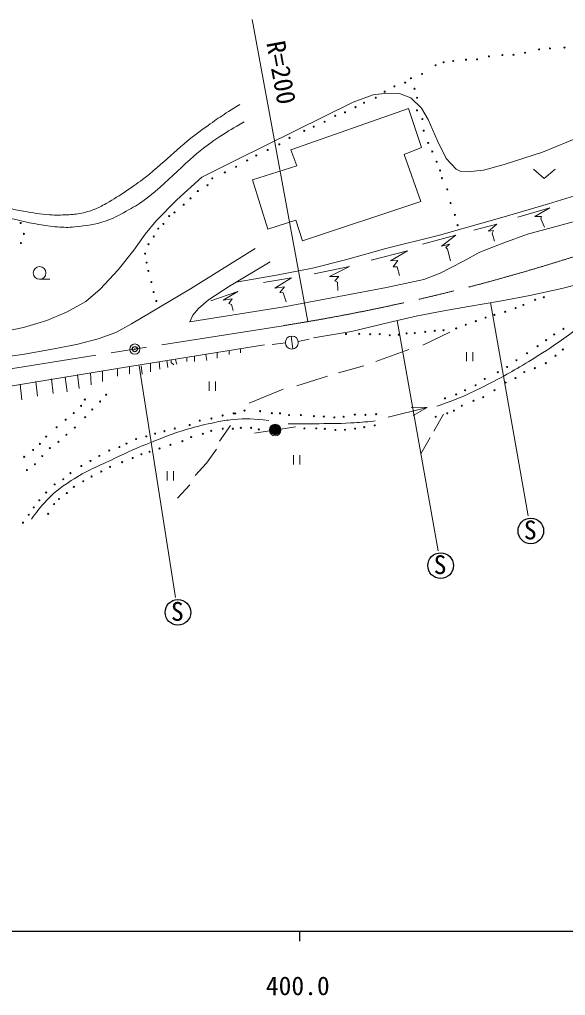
# Model space of a CAD drawing. Units: millimetres, scale not verified. Extents: x 40000 to 680000, y 20000 to 380000.
# Drawn here: x 440696 to 493961, y 198715 to 293883 of the extents above; entities that cross this region are included whole.
import ezdxf
from ezdxf.enums import TextEntityAlignment as Align

# ---------------------------------------------------------------- set-up
doc = ezdxf.new("R2010")
doc.units = ezdxf.units.MM
doc.header["$LTSCALE"] = 1000
doc.header["$PDMODE"] = 32
doc.header["$PDSIZE"] = 500
doc.linetypes.add('CHAIN', pattern=[18.5, 12, -1.5, 3.5, -1.5])
for name, color, linetype, lineweight in [('M-BGD', 7, 'Continuous', 13), ('M-BMK', 2, 'CHAIN', 13), ('M-BMK-SRVR', 3, 'Continuous', 25), ('M-TTL-BAND', 7, 'Continuous', 25)]:
    doc.layers.add(name, color=color, linetype=linetype, lineweight=lineweight)
doc.styles.add('ＭＳ ゴシック', font='')
doc.styles.get('ＭＳ ゴシック').set_extended_font_data('MS Gothic')

msp = doc.modelspace()

# ---------------------------------------------------------------- hatches: boundary and pattern name
at = {"layer": 'M-BGD'}
msp.add_hatch(color=256, dxfattribs=at).paths.add_polyline_path([(466205, 253854, 0.93639), (465084, 253928, 0.03285), (465079, 253854, 0.86763)])

# ---------------------------------------------------------------- linework, layer by layer
for p, q in [((463387, 293883), (468816, 264422)), ((490829, 279289), (491894, 278392)), ((492960, 279289), (491894, 278392)), ((443657, 268552), (442660, 268552)), ((490332, 245472), (486631, 266277)), ((481531, 242089), (477541, 264521)), ((467185, 263013), (467346, 261759)), ((467889, 262488), (468961, 262704)), ((482669, 263412), (480044, 262142)), ((462264, 261804), (462264, 261380)), ((465353, 262200), (466634, 262365)), ((478689, 261719), (475472, 260534)), ((457015, 260872), (457015, 260534)), ((457777, 261042), (457777, 260534)), ((458877, 261211), (458962, 260618)), ((459978, 261380), (459978, 260872)), ((461163, 261550), (461163, 261211)), ((484310, 261458), (484310, 260561)), ((484933, 261458), (484933, 260561)), ((451427, 260026), (451427, 259348)), ((455901, 237530), (452380, 260113)), ((452567, 260113), (452661, 259307)), ((453459, 260364), (453459, 259518)), ((454305, 260534), (454390, 259772)), ((455067, 260618), (455152, 259941)), ((455914, 260703), (456029, 260278)), ((474287, 260110), (471831, 259433)), ((445161, 259010), (445331, 257570)), ((446347, 259264), (446516, 257909)), ((447617, 259433), (447701, 258248)), ((448802, 259602), (448802, 258586)), ((450241, 259772), (450241, 259094)), ((470731, 259094), (467767, 258163)), ((440759, 258332), (440928, 256808)), ((442283, 258586), (442452, 257147)), ((443807, 258840), (443976, 257401)), ((459192, 258580), (459192, 257682)), ((459815, 258580), (459815, 257682)), ((466413, 257824), (463111, 256470)), ((476666, 255108), (480479, 256052)), ((480479, 256052), (478900, 256089)), ((480479, 256052), (479100, 255282)), ((482074, 255384), (481119, 253734)), ((460216, 252765), (461267, 254279)), ((467617, 254152), (466199, 253934)), ((465086, 253762), (463610, 253535)), ((480766, 253123), (479844, 251529)), ((467425, 251387), (467425, 250490)), ((468049, 251387), (468049, 250490)), ((455099, 249842), (455099, 248945)), ((455722, 249842), (455722, 248945)), ((456108, 247199), (457314, 248502))]:
    msp.add_line(p, q, dxfattribs=at)
for points in [[(437591, 263120), (441082, 263835), (443375, 264529), (445330, 265371), (447160, 266401), (448569, 267600), (450314, 269471), (451850, 271385), (452964, 272941), (454037, 274245), (456034, 276285), (458495, 278514), (461944, 280218), (473237, 285812), (475193, 286527), (476539, 286716), (477779, 286674), (478873, 286232), (479903, 285223), (480576, 284129), (481460, 282068), (482322, 280344), (483288, 279284), (483688, 279100), (484385, 279036), (485972, 279177), (487979, 279734), (491722, 280954), (495529, 282510)], [(461834, 268276), (465776, 268958), (469281, 269631), (472492, 270458), (476424, 271545), (481682, 272862), (487977, 274643), (492295, 275919), (496543, 277223), (500511, 278540), (505502, 280055), (511897, 282088)], [(489323, 274600), (492436, 275512), (490978, 274670), (491609, 274670), (491566, 274460), (491903, 273647)], [(465149, 270251), (461195, 267896), (459134, 266550), (458146, 265688), (457613, 265057), (457305, 264403), (466525, 265862), (476493, 267755), (480153, 268533), (481730, 269143), (483959, 270278), (485620, 271182), (487934, 272108), (490268, 272949), (493633, 273874), (496998, 274779)], [(485005, 273338), (487248, 273941), (486463, 273240), (486940, 273296), (486800, 273058), (487038, 272259)], [(480000, 271979), (483253, 272848), (481851, 271796), (482636, 271965), (482299, 271642), (482440, 271502), (482748, 270338)], [(409879, 257842), (412259, 258036), (414587, 258358), (417096, 258765), (419199, 259143), (422564, 259255), (426251, 259452), (430050, 259718), (433766, 260209), (437074, 260713), (440986, 261232), (444070, 261765), (446370, 262242), (448374, 262746), (450085, 263349), (451627, 264218), (457391, 267613), (463700, 271545)], [(475002, 270415), (478535, 271320), (476874, 270352), (477610, 270373), (477147, 269763), (477547, 269763), (477757, 268922)], [(469438, 269079), (472887, 269808), (470953, 268826), (471840, 268826), (471457, 268396), (471710, 268266), (471756, 267462)], [(464498, 268242), (467245, 268682), (465619, 267700), (466535, 267822), (466105, 267251), (466423, 267242), (466713, 266345)], [(469365, 262840), (473085, 263475), (476732, 264331), (479508, 264983), (482095, 265487), (484492, 265908), (487542, 266434), (490486, 266980), (493598, 267653), (495890, 268242)], [(459357, 266457), (461993, 267364), (460563, 266504), (461432, 266644), (461123, 266177), (461376, 266102), (461535, 265494)], [(415435, 254529), (420713, 255202), (427632, 256232), (434046, 257200), (450653, 259926), (464582, 262163)], [(455745, 260195), (455491, 260449), (455491, 260703)], [(457847, 249414), (458940, 250619), (459908, 251993)]]:
    msp.add_lwpolyline(points, dxfattribs=at)
msp.add_lwpolyline([(463434, 278254), (467752, 279628), (467177, 281184), (478659, 285218), (479921, 281391), (478218, 280718), (479858, 276133), (468292, 272306), (467661, 274324), (464927, 273441)], close=True, dxfattribs=at)
for centre, radius in [((486488, 290293), 53.3), ((487806, 290419), 53.3), ((488885, 290447), 53.3), ((490021, 290643), 53.3), ((491381, 290966), 53.3), ((492447, 291064), 53.3), ((493863, 291148), 53.3), ((481287, 289423), 53.3), ((482072, 289718), 53.3), ((483011, 289844), 53.3), ((484259, 289970), 53.3), ((485338, 289998), 53.3), ((479969, 288582), 53.3), ((477272, 287365), 53.3), ((478319, 287729), 53.3), ((478889, 288159), 53.3), ((476320, 286846), 53.3), ((479230, 287137), 53.3), ((474315, 285767), 53.3), ((475450, 286258), 53.3), ((479482, 286253), 53.3), ((472450, 284828), 53.3), ((473473, 285332), 53.3), ((479471, 285026), 53.3), ((470459, 283916), 53.3), ((471497, 284491), 53.3), ((479995, 284174), 53.3), ((468482, 283033), 53.3), ((469405, 283435), 53.3), ((480127, 283043), 53.3), ((466043, 281715), 53.3), ((467038, 282346), 53.3), ((480562, 281851), 53.3), ((464907, 281155), 53.3), ((480968, 281010), 53.3), ((462902, 280145), 53.3), ((463800, 280622), 53.3), ((481389, 280015), 53.3), ((460729, 278981), 53.3), ((461823, 279528), 53.3), ((481725, 279159), 53.3), ((459496, 278393), 53.3), ((481908, 278416), 53.3), ((458094, 277159), 53.3), ((459033, 277720), 53.3), ((482426, 277323), 53.3), ((457379, 276444), 53.3), ((482749, 275991), 53.3), ((455813, 275079), 53.3), ((456706, 275827), 53.3), ((440806, 274036), 53.3), ((455299, 274715), 53.3), ((483179, 274832), 53.3), ((454233, 273500), 53.3), ((454738, 273948), 53.3), ((483440, 273832), 53.3), ((441133, 272989), 53.3), ((453794, 272724), 53.3), ((440838, 272085), 53.3), ((453280, 271967), 53.3), ((452944, 271051), 53.3), ((442660, 269170), 617), ((453091, 270184), 53.3), ((453268, 269371), 53.3), ((453558, 268277), 53.3), ((453783, 267305), 53.3), ((454049, 266436), 53.3), ((491002, 266559), 53.3), ((491844, 266797), 53.3), ((489096, 265746), 53.3), ((489853, 266054), 53.3), ((486166, 264820), 53.3), ((487021, 265087), 53.3), ((488072, 265395), 53.3), ((482058, 263586), 53.3), ((483292, 263769), 53.3), ((484231, 264119), 53.3), ((485212, 264470), 53.3), ((493756, 263723), 53.3), ((467265, 262386), 632), ((472552, 263222), 53.3), ((473842, 263236), 53.3), ((474908, 263194), 53.3), ((475833, 263208), 53.3), ((476814, 263096), 53.3), ((477698, 263152), 53.3), ((478455, 263278), 53.3), ((479254, 263306), 53.3), ((480277, 263432), 53.3), ((481203, 263530), 53.3), ((492073, 262616), 53.3), ((492858, 263176), 53.3), ((491246, 262027), 53.3), ((493700, 261704), 53.3), ((490209, 261340), 53.3), ((492985, 261101), 53.3), ((488260, 260008), 53.3), ((489171, 260653), 53.3), ((490966, 259882), 53.3), ((492045, 260372), 53.3), ((486077, 258837), 53.3), ((487363, 259489), 53.3), ((489087, 258921), 53.3), ((489942, 259503), 53.3), ((485189, 258220), 53.3), ((488120, 258480), 53.3), ((449154, 257300), 53.3), ((482208, 256940), 53.3), ((483292, 257323), 53.3), ((484161, 257734), 53.3), ((485937, 257061), 53.3), ((487031, 257734), 53.3), ((446700, 256215), 53.3), ((447066, 256830), 53.3), ((448552, 256639), 53.3), ((483844, 256220), 53.3), ((484984, 256706), 53.3), ((445987, 255512), 53.3), ((447100, 255098), 53.3), ((447794, 255855), 53.3), ((460515, 255266), 53.3), ((461580, 255472), 53.3), ((461739, 255472), 53.3), ((462646, 255743), 53.3), ((464160, 255696), 53.3), ((465314, 255502), 53.3), ((466113, 255481), 53.3), ((466996, 255313), 53.3), ((468153, 255313), 53.3), ((469415, 255208), 53.3), ((470382, 255166), 53.3), ((471413, 255082), 53.3), ((472317, 255145), 53.3), ((473411, 255355), 53.3), ((474441, 255334), 53.3), ((475493, 255397), 53.3), ((481297, 255145), 53.3), ((482423, 255482), 53.3), ((483077, 255744), 53.3), ((444318, 254124), 53.3), ((445201, 254867), 53.3), ((446090, 254089), 53.3), ((457299, 254341), 53.3), ((458281, 254771), 53.3), ((459421, 254977), 53.3), ((462290, 254070), 53.3), ((463281, 254070), 53.3), ((465642, 253854), 563), ((474336, 254135), 53.3), ((475345, 254304), 53.3), ((443295, 253212), 53.3), ((445272, 253390), 53.3), ((453065, 253233), 53.3), ((453921, 253500), 53.3), ((454832, 253738), 53.3), ((455841, 254005), 53.3), ((457440, 253163), 53.3), ((458580, 253490), 53.3), ((459402, 253771), 53.3), ((460524, 253986), 53.3), ((461505, 253986), 53.3), ((464048, 253920), 53.3), ((468490, 254009), 53.3), ((469646, 254009), 53.3), ((470487, 253967), 53.3), ((471518, 253862), 53.3), ((472443, 253883), 53.3), ((473432, 253988), 53.3), ((442692, 252511), 53.3), ((444492, 252701), 53.3), ((450444, 252196), 53.3), ((451131, 252532), 53.3), ((452070, 252967), 53.3), ((455421, 252406), 53.3), ((456584, 252771), 53.3), ((441150, 251236), 53.3), ((442019, 251909), 53.3), ((442915, 251313), 53.3), ((443651, 252091), 53.3), ((448481, 251327), 53.3), ((449448, 251859), 53.3), ((452589, 251495), 53.3), ((453388, 251733), 53.3), ((454355, 252056), 53.3), ((442200, 250514), 53.3), ((446728, 250345), 53.3), ((447626, 250836), 53.3), ((449532, 250261), 53.3), ((450710, 250724), 53.3), ((451734, 251130), 53.3), ((441424, 249947), 53.3), ((445663, 249644), 53.3), ((447724, 249322), 53.3), ((448677, 249813), 53.3), ((444121, 248551), 53.3), ((444962, 249055), 53.3), ((446911, 248859), 53.3), ((443294, 247766), 53.3), ((445312, 247710), 53.3), ((445999, 248312), 53.3), ((442635, 247009), 53.3), ((444065, 246630), 53.3), ((444541, 247121), 53.3), ((441597, 245593), 53.3), ((442088, 246308), 53.3), ((443490, 245677), 53.3), ((441036, 244821), 53.3)]:
    msp.add_circle(centre, radius, dxfattribs=at)
at = {"layer": 'M-BGD', "lineweight": 25}
for centre in [(490579, 244016), (481778, 240633), (456148, 236075)]:
    msp.add_circle(centre, 1250, dxfattribs=at)
at = {"layer": 'M-BGD'}
for points, knots in [([(411549, 281700), (412947, 282010), (413393, 282122), (414597, 282208), (415619, 282281), (416197, 282249), (417221, 282208), (418149, 282171), (418668, 282132), (419592, 282039), (420323, 281965), (420734, 281923), (421455, 281785), (422526, 281580), (423113, 281398), (424164, 281108), (425425, 280759), (426143, 280597), (427381, 280176), (430556, 279098), (432198, 278129), (435340, 276959), (436977, 276350), (437892, 275994), (439573, 275520), (440160, 275354), (440495, 275279), (441097, 275181), (442085, 275021), (442638, 274903), (443637, 274842), (444298, 274802), (444670, 274810), (445331, 274842), (445896, 274870), (446215, 274902), (446770, 275012), (447242, 275105), (447505, 275180), (447955, 275350), (448440, 275533), (448689, 275690), (449141, 275943), (449957, 276401), (450401, 276683), (451173, 277213), (451876, 277696), (452279, 277956), (452951, 278483), (455223, 280265), (456276, 281543), (458623, 283224), (459980, 284196), (460465, 284536), (462179, 285595)], [0, 0, 0, 0, 1, 1, 1, 2, 2, 2, 3, 3, 3, 4, 4, 4, 5, 5, 5, 6, 6, 6, 7, 7, 7, 8, 8, 8, 9, 9, 9, 10, 10, 10, 11, 11, 11, 12, 12, 12, 13, 13, 13, 14, 14, 14, 15, 15, 15, 16, 16, 16, 17, 17, 17, 18, 18, 18, 18]), ([(481423, 256190), (482316, 256485), (482567, 256579), (483288, 256863), (484393, 257300), (484989, 257604), (486050, 258139), (487778, 259012), (488732, 259534), (490385, 260544), (491742, 261372), (492497, 261850), (493792, 262773), (495128, 263725), (495810, 264350), (497136, 265317), (498231, 266117), (498868, 266532), (499975, 267315), (500831, 267921), (501257, 268341), (502162, 268871), (503157, 269455), (503767, 269692), (504833, 270133), (506209, 270703), (507009, 270947), (508408, 271458), (510367, 272174), (511487, 272516), (513434, 273267), (514575, 273707), (515215, 273955), (516336, 274444), (517576, 274985), (518298, 275236), (519490, 275874), (520212, 276261), (520604, 276503), (521278, 276968), (522035, 277490), (522452, 277798), (523150, 278398), (524044, 279167), (524488, 279661), (525316, 280501), (526107, 281304), (526549, 281757), (527293, 282604), (527792, 283173), (528070, 283496), (528512, 284111), (528877, 284619), (528996, 284804), (529392, 285450)], [0, 0, 0, 0, 1, 1, 1, 2, 2, 2, 3, 3, 3, 4, 4, 4, 5, 5, 5, 6, 6, 6, 7, 7, 7, 8, 8, 8, 9, 9, 9, 10, 10, 10, 11, 11, 11, 12, 12, 12, 13, 13, 13, 14, 14, 14, 15, 15, 15, 16, 16, 16, 17, 17, 17, 18, 18, 18, 18]), ([(412141, 280176), (412728, 280322), (412912, 280348), (413411, 280430), (414620, 280630), (415319, 280560), (416544, 280600), (417205, 280621), (417576, 280616), (418237, 280600), (418866, 280585), (419222, 280596), (419846, 280515), (421924, 280245), (423090, 280021), (425095, 279414), (427159, 278790), (428226, 278181), (430260, 277467), (431641, 276982), (432415, 276706), (433816, 276282), (436551, 275454), (438062, 274904), (440843, 274250), (441500, 274095), (441870, 274017), (442537, 273911), (443262, 273796), (443666, 273697), (444399, 273657), (445060, 273621), (445435, 273585), (446093, 273657), (447298, 273790), (447996, 273848), (449141, 274250), (449936, 274529), (450352, 274770), (451088, 275181), (451801, 275579), (452213, 275791), (452866, 276282), (455867, 278539), (457076, 280426), (460232, 282462), (461142, 283050), (461468, 283286), (462603, 283902)], [0, 0, 0, 0, 1, 1, 1, 2, 2, 2, 3, 3, 3, 4, 4, 4, 5, 5, 5, 6, 6, 6, 7, 7, 7, 8, 8, 8, 9, 9, 9, 10, 10, 10, 11, 11, 11, 12, 12, 12, 13, 13, 13, 14, 14, 14, 15, 15, 15, 16, 16, 16, 16]), ([(441860, 245147), (442376, 245902), (442573, 246137), (443094, 246718), (443990, 247716), (444605, 248188), (445730, 248919), (447303, 249940), (448314, 250295), (450006, 251106), (451350, 251750), (452111, 252099), (453497, 252648), (454829, 253175), (455571, 253492), (456946, 253896), (458082, 254230), (458730, 254386), (459890, 254625), (460525, 254756), (460886, 254808), (461530, 254877), (462892, 255022), (463421, 254923), (465035, 254793)], [0, 0, 0, 0, 1, 1, 1, 2, 2, 2, 3, 3, 3, 4, 4, 4, 5, 5, 5, 6, 6, 6, 7, 7, 7, 8, 8, 8, 8]), ([(466914, 254471), (468137, 254463), (468452, 254463), (469438, 254471), (470834, 254481), (471619, 254456), (473013, 254541), (473940, 254597), (474252, 254620), (475382, 254737)], [0, 0, 0, 0, 1, 1, 1, 2, 2, 2, 3, 3, 3, 3])]:
    msp.add_open_spline(points, degree=3, knots=knots, dxfattribs=at)
at = {"layer": 'M-BMK'}
msp.add_line((466419, 264028), (415806, 256038), dxfattribs=at)
msp.add_arc((436686, 452381), 190685, 278.97037, 291.274, dxfattribs=at)
at = {"layer": 'M-BMK-SRVR', "lineweight": 13}
msp.add_circle((451943, 261743), 500, dxfattribs=at)
at = {"layer": 'M-BMK-SRVR'}
msp.add_point((451943, 261743), dxfattribs=at)
at = {"layer": 'M-TTL-BAND'}
for p, q in [((40000, 205000), (579000, 205000)), ((468000, 205000), (468000, 204000))]:
    msp.add_line(p, q, dxfattribs=at)

# ---------------------------------------------------------------- texts
at = {"layer": 'M-BGD', "style": 'ＭＳ ゴシック'}
msp.add_text('R=200', height=1833, rotation=280.441, dxfattribs=at).set_placement((464232, 291517), align=Align.BOTTOM_LEFT)
for p in [(489900, 242642), (481099, 239259), (455469, 234701)]:
    msp.add_text('S', height=1833, dxfattribs=at).set_placement(p, align=Align.BOTTOM_LEFT)
at = {"layer": 'M-TTL-BAND', "style": 'ＭＳ ゴシック'}
msp.add_text('400.0', height=1833, dxfattribs=at).set_placement((467844, 198195), align=Align.BOTTOM_CENTER)

doc.saveas('drawing.dxf')
